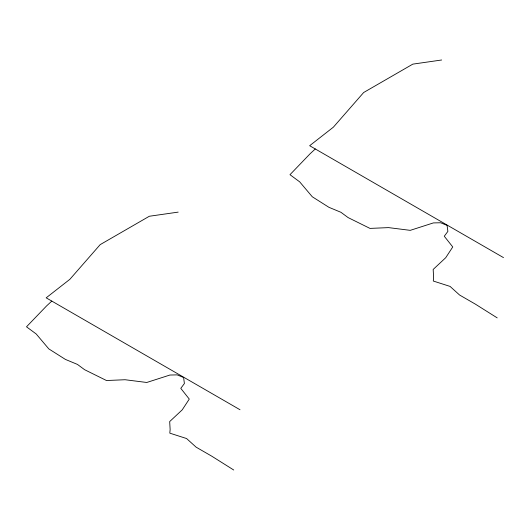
<?xml version="1.0" encoding="UTF-8"?>
<svg xmlns="http://www.w3.org/2000/svg" width="530" height="530" viewBox="0 0 530 530"><rect width="100%" height="100%" fill="white"/><g stroke="black" fill="none" stroke-linecap="round" stroke-linejoin="round"><path stroke-width="0.79" d="M51.807 301.086L46.607 305.896L26.5 326.811L36.199 333.973L48.8 348.886L65.415 359.419L77.44 364.408L84.621 369.708L106.49 380.527L125.06 379.732L146.757 382.475L169.885 375.041L177.139 374.876L183.599 377.492L184.394 383.528L180.783 388.358L189.276 399.077L182.234 409.836L169.686 421.575L170.137 429.532L169.799 433.149L186.58 438.535L196.093 447.141L211.795 456.204L233.723 470.004M315.297 148.963L310.09 153.773L289.983 174.688L299.682 181.85L312.283 196.769L328.898 207.296L340.929 212.291L348.104 217.585L369.98 228.403L388.543 227.615L410.246 230.351L433.374 222.918L440.622 222.759L447.082 225.369L447.876 231.405L444.272 236.234L452.759 246.953L445.717 257.712L433.169 269.452L433.619 277.409L433.288 281.032L450.069 286.412L459.576 295.018L475.277 304.081L497.206 317.881M441.662 59.996L412.824 64.13L363.666 92.511L333.363 127.18L309.659 145.71L503.5 257.62M178.179 212.119L149.334 216.253L100.177 244.635L69.88 279.303L46.176 297.834L240.017 409.743"/></g></svg>
